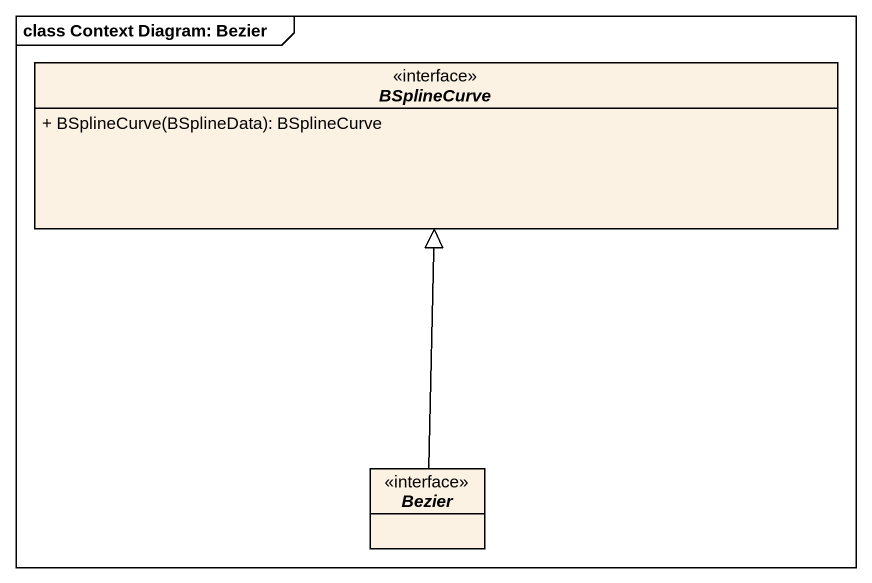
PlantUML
@startuml
mainframe class Context Diagram: Bezier
hide circle
hide empty members
skinparam classAttributeIconSize 0
interface BSplineCurve {
  + BSplineCurve(BSplineData): BSplineCurve
}
interface Bezier
Bezier -up-|> BSplineCurve
@enduml
